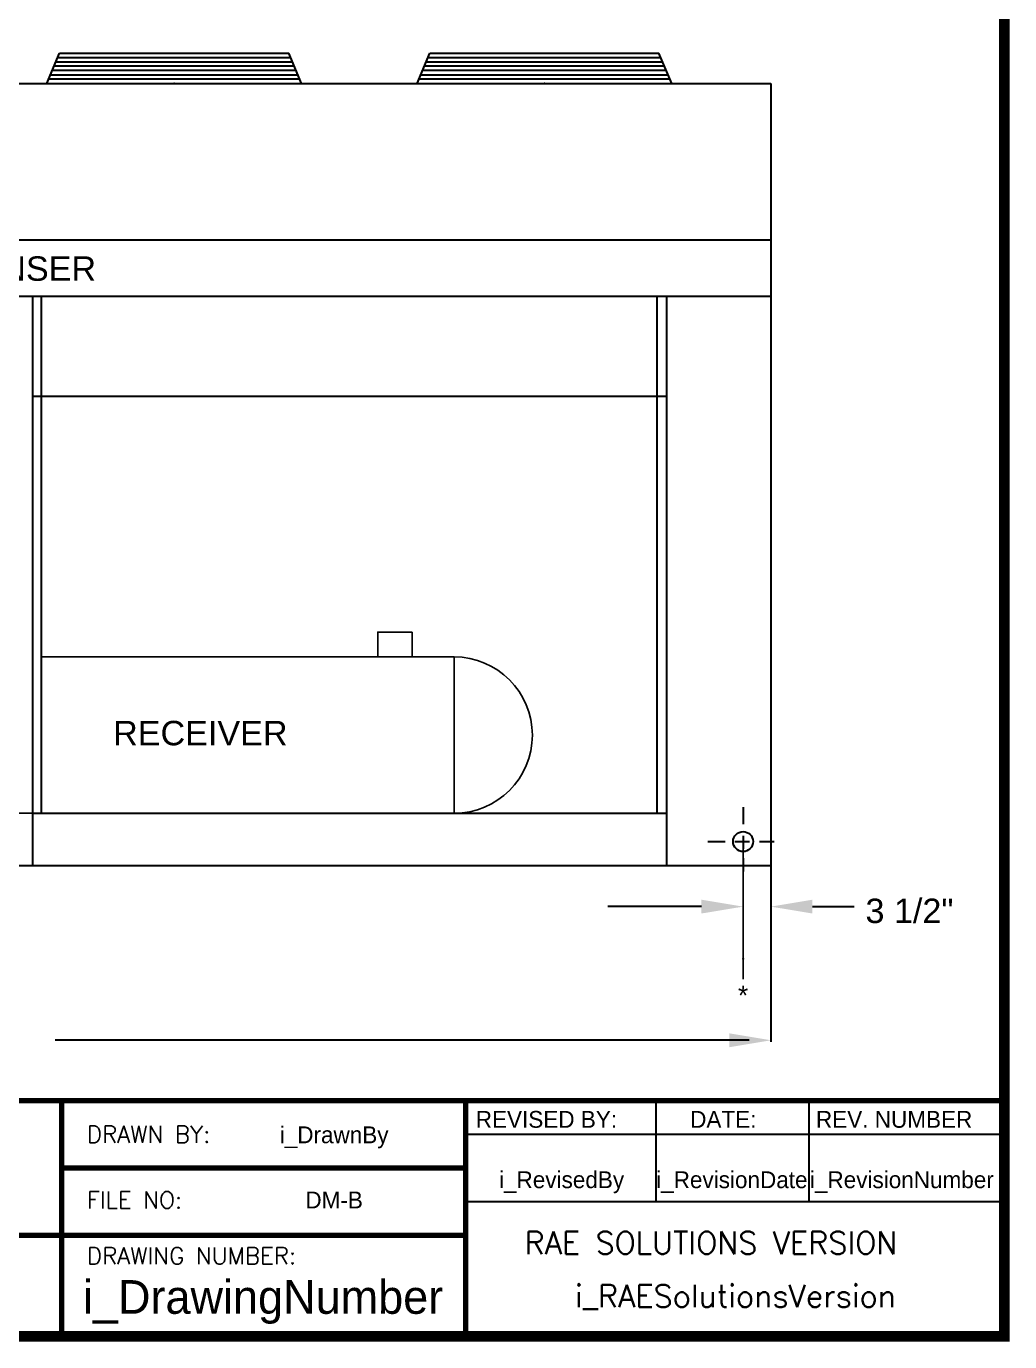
# Model space of a CAD drawing. Extents: x 527 to 1038, y -8 to 315.
# Drawn here: x 919.4 to 1032.6, y -0.6 to 150.8 of the extents above; entities that cross this region are included whole.
import ezdxf
from ezdxf.enums import TextEntityAlignment as Align

# ---------------------------------------------------------------- set-up
doc = ezdxf.new("R2010")
doc.units = 0
doc.header["$MEASUREMENT"] = 0
doc.layers.get('0').update_dxf_attribs({"linetype": 'CONTINUOUS'})
doc.styles.add('dimentions', font='ARIAL.TTF')
doc.styles.add('SIMPLEX', font='SIMPLEX')

msp = doc.modelspace()

# ---------------------------------------------------------------- linework, layer by layer
at = {"lineweight": 30}
for p, q in [((921.78, 144.19), (923.26, 147.66)), ((923.05, 147.16), (949.84, 147.16)), ((923.26, 147.66), (949.63, 147.66)), ((951.11, 144.19), (949.63, 147.66)), ((964.4, 144.19), (965.89, 147.66)), ((965.68, 147.16), (992.47, 147.16)), ((965.89, 147.66), (992.25, 147.66)), ((993.74, 144.19), (992.25, 147.66)), ((950.48, 145.68), (922.42, 145.68)), ((950.27, 146.17), (922.63, 146.17)), ((922.84, 146.67), (950.05, 146.67)), ((993.1, 145.68), (965.04, 145.68)), ((992.89, 146.17), (965.25, 146.17)), ((965.46, 146.67), (992.68, 146.67)), ((825.13, 144.19), (1005.13, 144.19)), ((950.9, 144.69), (921.99, 144.69)), ((922.2, 145.18), (950.69, 145.18)), ((993.53, 144.69), (964.62, 144.69)), ((964.83, 145.18), (993.31, 145.18)), ((1005.13, 144.19), (1005.13, 54.19)), ((1005.13, 144.19), (1005.13, 143.28)), ((860.14, 126.19), (1005.13, 126.19)), ((859.36, 119.69), (1005.13, 119.69)), ((920.13, 119.69), (920.13, 54.19)), ((921.13, 119.69), (921.13, 60.19)), ((992.05, 60.19), (992.05, 119.69)), ((993.13, 119.69), (993.13, 54.19)), ((920.13, 108.19), (993.13, 108.19)), ((1001.93, 60.91), (1001.93, 58.95)), ((920.13, 60.19), (993.13, 60.19)), ((1001.93, 57.58), (1001.93, 56.1)), ((997.88, 56.94), (999.86, 56.94)), ((1001, 56.94), (1002.67, 56.94)), ((1003.82, 56.94), (1005.51, 56.94)), ((1001.93, 55.04), (1001.93, 53.5)), ((825.13, 54.19), (1005.13, 54.19)), ((1005.13, 54.13), (1005.13, 33.89)), ((997.14, 49.45), (986.38, 49.45)), ((997.14, 49.45), (992.36, 49.45)), ((1009.92, 49.45), (1014.7, 49.45)), ((1002.63, 34.07), (922.76, 34.07)), ((815, 27.13), (970, 27.13)), ((923.5, 27.13), (923.5, 11.63)), ((970, 27.13), (970, 0)), ((970, 27.13), (1032, 27.13)), ((970, 27.13), (970, 23.25)), ((991.88, 27.13), (991.88, 15.5)), ((1009.49, 27.13), (1009.49, 15.5)), ((970, 23.25), (1032, 23.25)), ((923.5, 19.38), (970, 19.38)), ((923.5, 11.63), (923.5, 19.38)), ((970, 15.5), (1032, 15.5)), ((970, 11.63), (815, 11.63)), ((923.5, 11.63), (923.5, 0))]:
    msp.add_line(p, q, dxfattribs=at)
for p, q in [((921.13, 78.19), (968.68, 78.19)), ((968.68, 78.19), (968.68, 60.19)), ((909.05, 60.19), (981.05, 60.19)), ((1001.93, 56.94), (1001.93, 41.1))]:
    msp.add_line(p, q)
at = {"const_width": 1.24}
msp.add_lwpolyline([(536, 0), (1032, 0), (1032, 310), (536, 310), (536, 0)], dxfattribs=at)
msp.add_lwpolyline([(963.85, 81.04), (959.87, 81.04), (959.87, 78.19), (963.85, 78.19)], close=True)
at = {"lineweight": 30, "const_width": 0.62}
for points in [[(1032, 27.13), (660, 27.13), (660, 0)], [(923.5, 27.13), (923.5, 0)], [(970, 0), (970, 27.13), (1032, 27.13)], [(970, 19.38), (923.5, 19.38), (923.5, 0)], [(970, 11.63), (815, 11.63)]]:
    msp.add_lwpolyline(points, dxfattribs=at)
at = {"lineweight": 30}
msp.add_circle((1001.93, 56.94), 1.15, dxfattribs=at)
msp.add_arc((968.68, 69.19), 9, 270, 90)
for p in [(936.45, 144.19), (979.07, 144.19), (1001.93, 43.46)]:
    msp.add_point(p, dxfattribs=at)
msp.add_point((970, 0))
for points in [[(997.14, 48.66), (997.14, 50.25), (1001.93, 49.45)], [(997.14, 48.66), (997.14, 50.25), (1001.93, 49.45)], [(1009.92, 48.66), (1009.92, 50.25), (1005.13, 49.45)], [(1000.35, 33.27), (1000.35, 34.87), (1005.13, 34.07)], [(1002.63, 34.49), (1002.63, 33.65), (1005.13, 34.07)]]:
    msp.add_solid(points, dxfattribs=at)

# ---------------------------------------------------------------- texts
for s, height, style, p in [('CONDENSER', 2.812, 'dimentions', (914.91, 121.48)), ('i_RAESolutionsVersion', 2.573, 'SIMPLEX', (1001.06, 3.35))]:
    msp.add_text(s, height=height, dxfattribs=dict(at, style=style)).set_placement(p, align=Align.CENTER)
at = {"lineweight": 30, "style": 'dimentions'}
msp.add_text('RECEIVER', height=2.812, dxfattribs=at).set_placement((949.5, 68.02), align=Align.RIGHT)
at = {"lineweight": 30}
for s, height, style, p in [('3 1/2"', 2.812, 'dimentions', (1016.02, 47.56)), ('DRAWN BY:', 1.937, 'SIMPLEX', (926.41, 22.28)), ('FILE NO:', 1.937, 'SIMPLEX', (926.41, 14.72)), ('RAE SOLUTIONS VERSION', 2.573, 'SIMPLEX', (976.79, 9.47)), ('DRAWING NUMBER:', 1.9375, 'SIMPLEX', (926.41, 8.3))]:
    msp.add_text(s, height=height, dxfattribs=dict(at, style=style)).set_placement(p)
for s, height, p in [('*', 2.25, (1001.93, 38.11)), ('i_DrawnBy', 1.937, (954.86, 22.22)), ('i_RevisedBy', 1.9375, (981.04, 17.05)), ('i_RevisionDate', 1.9375, (1000.64, 17.05)), ('i_RevisionNumber', 1.9375, (1020.21, 17.05)), ('DM-B', 1.937, (954.86, 14.72)), ('i_DrawingNumber', 3.875, (946.68, 2.59))]:
    msp.add_text(s, height=height, dxfattribs=at).set_placement(p, align=Align.CENTER)
for s, height, p in [('REVISED BY:', 1.9375, (971.16, 24)), ('DATE:', 1.937, (995.84, 24)), ('REV. NUMBER', 1.9375, (1010.32, 24))]:
    msp.add_text(s, height=height, dxfattribs=at).set_placement(p)

doc.saveas('drawing.dxf')
